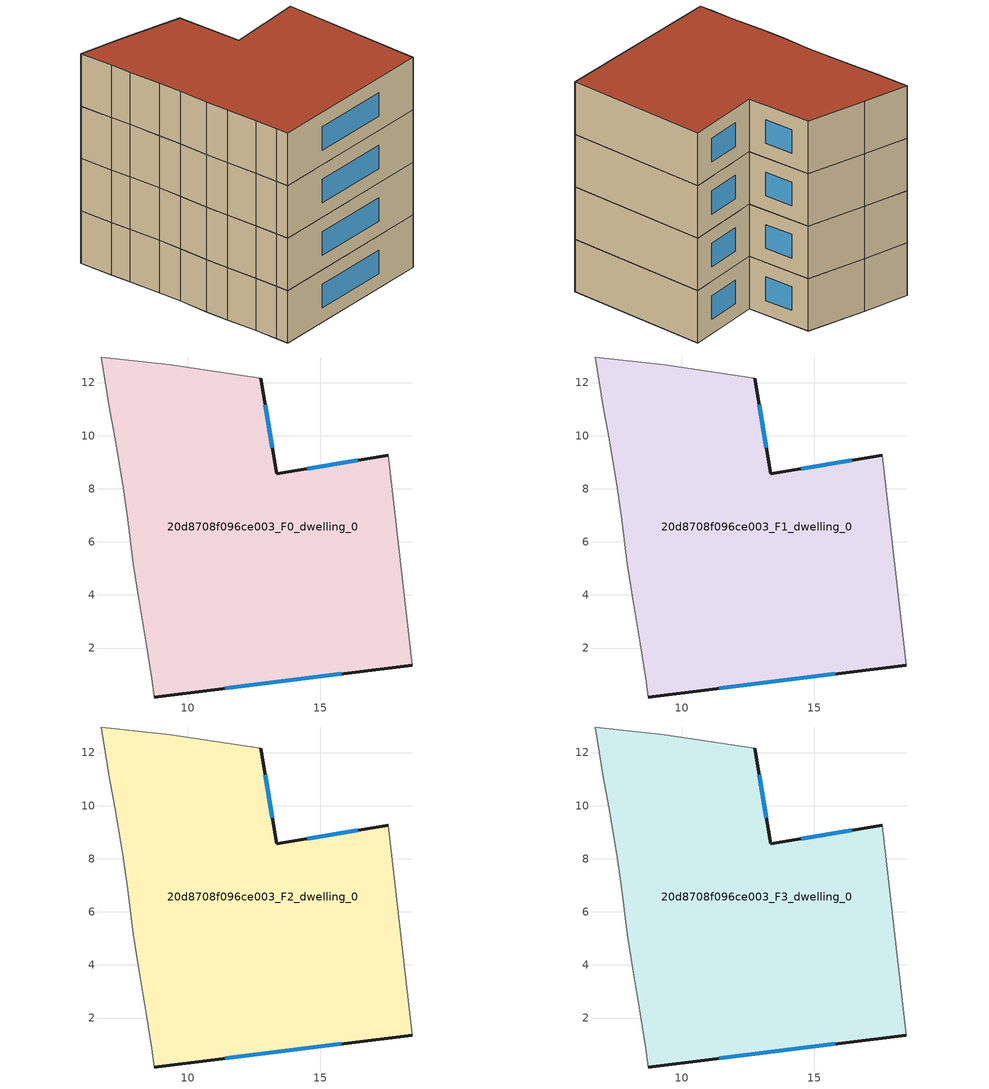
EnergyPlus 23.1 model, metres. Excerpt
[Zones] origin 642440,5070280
20d8708f096ce003_F0_dwelling_0
 floor ground (EU_floor_Construction): 18.45,1.35 17.56,9.26 13.35,8.56 12.75,12.16 9.35,12.66 6.75,12.96 7.05,11.06 7.25,9.96 7.55,8.16 7.75,6.86 7.95,5.16 8.15,3.86 8.45,2.16 8.65,0.86 8.75,0.16 z0
 wall outside (EU_wall_Construction): 18.45,1.35 8.75,0.16 / 12.75,12.16 13.35,8.56 17.56,9.26 z0:3
 wall adiabatic (EU_wall_Construction): 17.56,9.26 18.45,1.35 / 8.75,0.16 8.65,0.86 8.45,2.16 8.15,3.86 7.95,5.16 7.75,6.86 7.55,8.16 7.25,9.96 7.05,11.06 6.75,12.96 9.35,12.66 12.75,12.16 z0:3
 window (EU_Window_Construction): 15.78,1.02 11.42,0.49 / 12.92,11.17 13.19,9.55 / 14.51,8.75 16.4,9.07 z0.83:2.17
20d8708f096ce003_F1_dwelling_0
 floor to 20d8708f096ce003_F0_dwelling_0 (EU_floor_Construction): 18.45,1.35 17.56,9.26 13.35,8.56 12.75,12.16 9.35,12.66 6.75,12.96 7.05,11.06 7.25,9.96 7.55,8.16 7.75,6.86 7.95,5.16 8.15,3.86 8.45,2.16 8.65,0.86 8.75,0.16 z3
 wall outside (EU_wall_Construction): 18.45,1.35 8.75,0.16 / 12.75,12.16 13.35,8.56 17.56,9.26 z3:6
 wall adiabatic (EU_wall_Construction): 17.56,9.26 18.45,1.35 / 8.75,0.16 8.65,0.86 8.45,2.16 8.15,3.86 7.95,5.16 7.75,6.86 7.55,8.16 7.25,9.96 7.05,11.06 6.75,12.96 9.35,12.66 12.75,12.16 z3:6
 window (EU_Window_Construction): 15.78,1.02 11.42,0.49 / 12.92,11.17 13.19,9.55 / 14.51,8.75 16.4,9.07 z3.83:5.17
20d8708f096ce003_F2_dwelling_0
 floor to 20d8708f096ce003_F1_dwelling_0 (EU_floor_Construction): 18.45,1.35 17.56,9.26 13.35,8.56 12.75,12.16 9.35,12.66 6.75,12.96 7.05,11.06 7.25,9.96 7.55,8.16 7.75,6.86 7.95,5.16 8.15,3.86 8.45,2.16 8.65,0.86 8.75,0.16 z6
 wall outside (EU_wall_Construction): 18.45,1.35 8.75,0.16 / 12.75,12.16 13.35,8.56 17.56,9.26 z6:9
 wall adiabatic (EU_wall_Construction): 17.56,9.26 18.45,1.35 / 8.75,0.16 8.65,0.86 8.45,2.16 8.15,3.86 7.95,5.16 7.75,6.86 7.55,8.16 7.25,9.96 7.05,11.06 6.75,12.96 9.35,12.66 12.75,12.16 z6:9
 window (EU_Window_Construction): 15.78,1.02 11.42,0.49 / 12.92,11.17 13.19,9.55 / 14.51,8.75 16.4,9.07 z6.83:8.17
20d8708f096ce003_F3_dwelling_0
 floor to 20d8708f096ce003_F2_dwelling_0 (EU_floor_Construction): 18.45,1.35 17.56,9.26 13.35,8.56 12.75,12.16 9.35,12.66 6.75,12.96 7.05,11.06 7.25,9.96 7.55,8.16 7.75,6.86 7.95,5.16 8.15,3.86 8.45,2.16 8.65,0.86 8.75,0.16 z9
 wall outside (EU_wall_Construction): 18.45,1.35 8.75,0.16 / 12.75,12.16 13.35,8.56 17.56,9.26 z9:12
 wall adiabatic (EU_wall_Construction): 17.56,9.26 18.45,1.35 / 8.75,0.16 8.65,0.86 8.45,2.16 8.15,3.86 7.95,5.16 7.75,6.86 7.55,8.16 7.25,9.96 7.05,11.06 6.75,12.96 9.35,12.66 12.75,12.16 z9:12
 window (EU_Window_Construction): 15.78,1.02 11.42,0.49 / 12.92,11.17 13.19,9.55 / 14.51,8.75 16.4,9.07 z9.83:11.17
 roof outside (EU_roof_Construction): 17.56,9.26 18.45,1.35 8.75,0.16 8.65,0.86 8.45,2.16 8.15,3.86 7.95,5.16 7.75,6.86 7.55,8.16 7.25,9.96 7.05,11.06 6.75,12.96 9.35,12.66 12.75,12.16 13.35,8.56 z12
[Building]
EU S2 Campaign: North Axis=0; Terrain=City; Solar Distribution=FullExterior
[Site:Location]
Lyon-Bron: Latitude=45.75; Longitude=5; Time Zone=1; Elevation=198
[SizingPeriod:WeatherFileDays]
AnnualSizingPeriod: Begin Month=1; Begin Day of Month=1; End Month=12; End Day of Month=31; Day of Week for Start Day=Monday; Use Weather File Daylight Saving Period=No; Use Weather File Rain and Snow Indicators=No
[MATERIAL]
EU_InternalMass_Material: Roughness=MediumRough; Thickness=0.1; Conductivity=1; Density=1800; Specific Heat=900; Thermal Absorptance=0.9; Solar Absorptance=0.7; Visible Absorptance=0.7
[MATERIAL:NOMASS] Roughness=MediumRough; Thermal Absorptance=0.9; Solar Absorptance=0.7; Visible Absorptance=0.7
Name | Thermal Resistance
EU_wall_NoMass | 0.87146
EU_roof_NoMass | 0.842276
EU_floor_NoMass | 0.496999
[WINDOWMATERIAL:SIMPLEGLAZINGSYSTEM]
EU_Window_SimpleGlazing: UFactor=2.2525; Solar Heat Gain Coefficient=0.76; Visible Transmittance=0.76
[CONSTRUCTION]
EU_wall_Construction: EU_wall_NoMass
EU_roof_Construction: EU_roof_NoMass
EU_floor_Construction: EU_floor_NoMass
EU_InternalMass_Construction: EU_InternalMass_Material
EU_Window_Construction: EU_Window_SimpleGlazing
[ZONE] Type=1; Multiplier=1; Ceiling Height=autocalculate; Floor Area=autocalculate; Part of Total Floor Area=Yes
Name | Volume
20d8708f096ce003_F0_dwelling_0; 20d8708f096ce003_F1_dwelling_0; 20d8708f096ce003_F2_dwelling_0 | 310.206
20d8708f096ce003_F3_dwelling_0 | 620.411
[INTERNALMASS] Construction=EU_InternalMass_Construction; Surface Area=103.402
Name | Zone or ZoneList
20d8708f096ce003_F0_dwelling_0_EU_InternalMass | 20d8708f096ce003_F0_dwelling_0
20d8708f096ce003_F1_dwelling_0_EU_InternalMass | 20d8708f096ce003_F1_dwelling_0
20d8708f096ce003_F2_dwelling_0_EU_InternalMass | 20d8708f096ce003_F2_dwelling_0
20d8708f096ce003_F3_dwelling_0_EU_InternalMass | 20d8708f096ce003_F3_dwelling_0
[OTHEREQUIPMENT] Fuel Type=Electricity; Design Level Calculation Method=Watts/Area; Power per Zone Floor Area=1; Fraction Latent=0; Fraction Radiant=0; Fraction Lost=0; Carbon Dioxide Generation Rate=0; EndUse Subcategory=EU_Step8_InternalGains
Name | Zone or ZoneList or Space or SpaceList | Schedule
EU_Step8_InternalGain_20d8708f096ce003_F0_dwelling_0_f000 | 20d8708f096ce003_F0_dwelling_0 | EU_Step8_GainSchedule_20d8708f096ce003_F0_dwelling_0_f000
EU_Step8_InternalGain_20d8708f096ce003_F1_dwelling_0_f000 | 20d8708f096ce003_F1_dwelling_0 | EU_Step8_GainSchedule_20d8708f096ce003_F1_dwelling_0_f000
EU_Step8_InternalGain_20d8708f096ce003_F2_dwelling_0_f000 | 20d8708f096ce003_F2_dwelling_0 | EU_Step8_GainSchedule_20d8708f096ce003_F2_dwelling_0_f000
EU_Step8_InternalGain_20d8708f096ce003_F3_dwelling_0_f000 | 20d8708f096ce003_F3_dwelling_0 | EU_Step8_GainSchedule_20d8708f096ce003_F3_dwelling_0_f000
[ZONEVENTILATION:DESIGNFLOWRATE] Schedule=EU_AlwaysOn; Design Flow Rate Calculation Method=AirChanges/Hour; Air Changes per Hour=0.425; Ventilation Type=Natural; Fan Pressure Rise=0; Fan Total Efficiency=1; Constant Term Coefficient=1; Temperature Term Coefficient=0; Velocity Term Coefficient=0; Velocity Squared Term Coefficient=0; Minimum Indoor Temperature=-100; Maximum Indoor Temperature=100; Delta Temperature=-100; Minimum Outdoor Temperature=-100; Maximum Outdoor Temperature=100; Maximum Wind Speed=40
Name | Zone or ZoneList or Space or SpaceList
EU_ConstantAir_20d8708f096ce003_F0_dwelling_0 | 20d8708f096ce003_F0_dwelling_0
EU_ConstantAir_20d8708f096ce003_F1_dwelling_0 | 20d8708f096ce003_F1_dwelling_0
EU_ConstantAir_20d8708f096ce003_F2_dwelling_0 | 20d8708f096ce003_F2_dwelling_0
EU_ConstantAir_20d8708f096ce003_F3_dwelling_0 | 20d8708f096ce003_F3_dwelling_0
[HVACTEMPLATE:THERMOSTAT] Constant Heating Setpoint=20; Constant Cooling Setpoint=50
EU_HeatOnly_20d8708f096ce003_F0_dwelling_0; EU_HeatOnly_20d8708f096ce003_F1_dwelling_0; EU_HeatOnly_20d8708f096ce003_F2_dwelling_0; EU_HeatOnly_20d8708f096ce003_F3_dwelling_0
[HVACTEMPLATE:ZONE:IDEALLOADSAIRSYSTEM] System Availability Schedule=EU_AlwaysOn; Maximum Heating Supply Air Temperature=50; Minimum Cooling Supply Air Temperature=13; Maximum Heating Supply Air Humidity Ratio=0.0156; Minimum Cooling Supply Air Humidity Ratio=0.0077; Heating Limit=NoLimit; Cooling Limit=NoLimit; Heating Availability Schedule=EU_AlwaysOn; Cooling Availability Schedule=EU_CoolingOff; Dehumidification Control Type=ConstantSensibleHeatRatio; Cooling Sensible Heat Ratio=0.7; Dehumidification Setpoint=60; Humidification Control Type=None; Humidification Setpoint=30; Outdoor Air Method=None; Outdoor Air Flow Rate per Person=0.00944; Outdoor Air Flow Rate per Zone Floor Area=0; Outdoor Air Flow Rate per Zone=0; Demand Controlled Ventilation Type=None; Outdoor Air Economizer Type=NoEconomizer; Heat Recovery Type=None; Sensible Heat Recovery Effectiveness=0.7; Latent Heat Recovery Effectiveness=0.65
Name | Template Thermostat
20d8708f096ce003_F0_dwelling_0 | EU_HeatOnly_20d8708f096ce003_F0_dwelling_0
20d8708f096ce003_F1_dwelling_0 | EU_HeatOnly_20d8708f096ce003_F1_dwelling_0
20d8708f096ce003_F2_dwelling_0 | EU_HeatOnly_20d8708f096ce003_F2_dwelling_0
20d8708f096ce003_F3_dwelling_0 | EU_HeatOnly_20d8708f096ce003_F3_dwelling_0
[SIZING:ZONE] Zone Cooling Design Supply Air Temperature Input Method=SupplyAirTemperature; Zone Cooling Design Supply Air Temperature=13; Zone Heating Design Supply Air Temperature Input Method=SupplyAirTemperature; Zone Heating Design Supply Air Temperature=50; Zone Cooling Design Supply Air Humidity Ratio=0.008; Zone Heating Design Supply Air Humidity Ratio=0.008; Cooling Design Air Flow Method=DesignDay; Cooling Design Air Flow Rate=0; Cooling Minimum Air Flow per Zone Floor Area=0.000762; Cooling Minimum Air Flow=0; Cooling Minimum Air Flow Fraction=0.2; Heating Design Air Flow Method=DesignDay; Heating Design Air Flow Rate=0; Heating Maximum Air Flow per Zone Floor Area=0.002032; Heating Maximum Air Flow=0.141576; Heating Maximum Air Flow Fraction=0.3; Account for Dedicated Outdoor Air System=No; Dedicated Outdoor Air System Control Strategy=NeutralSupplyAir; Dedicated Outdoor Air Low Setpoint Temperature for Design=autosize; Dedicated Outdoor Air High Setpoint Temperature for Design=autosize; Zone Load Sizing Method=Sensible Load Only No Latent Load; Zone Latent Cooling Design Supply Air Humidity Ratio Input Method=HumidityRatioDifference; Zone Cooling Design Supply Air Humidity Ratio Difference=0.005; Zone Latent Heating Design Supply Air Humidity Ratio Input Method=HumidityRatioDifference; Zone Humidification Design Supply Air Humidity Ratio Difference=0.005
20d8708f096ce003_F0_dwelling_0; 20d8708f096ce003_F1_dwelling_0; 20d8708f096ce003_F2_dwelling_0; 20d8708f096ce003_F3_dwelling_0
[SCHEDULE:CONSTANT]
Name | Hourly Value
EU_AlwaysOn | 1
EU_CoolingOff | 0
[SCHEDULE:FILE] Column Number=1; Rows to Skip at Top=0; Number of Hours of Data=8760; Column Separator=Comma; Interpolate to Timestep=No; Minutes per Item=60; Adjust Schedule for Daylight Savings=Yes
Name | File
EU_Step8_GainSchedule_20d8708f096ce003_F0_dwelling_0_f000 | ../../schedules/20d8708f096ce003/20d8708f096ce003_F0_dwelling_0_f000_gain.csv
EU_Step8_GainSchedule_20d8708f096ce003_F1_dwelling_0_f000 | ../../schedules/20d8708f096ce003/20d8708f096ce003_F1_dwelling_0_f000_gain.csv
EU_Step8_GainSchedule_20d8708f096ce003_F2_dwelling_0_f000 | ../../schedules/20d8708f096ce003/20d8708f096ce003_F2_dwelling_0_f000_gain.csv
EU_Step8_GainSchedule_20d8708f096ce003_F3_dwelling_0_f000 | ../../schedules/20d8708f096ce003/20d8708f096ce003_F3_dwelling_0_f000_gain.csv
